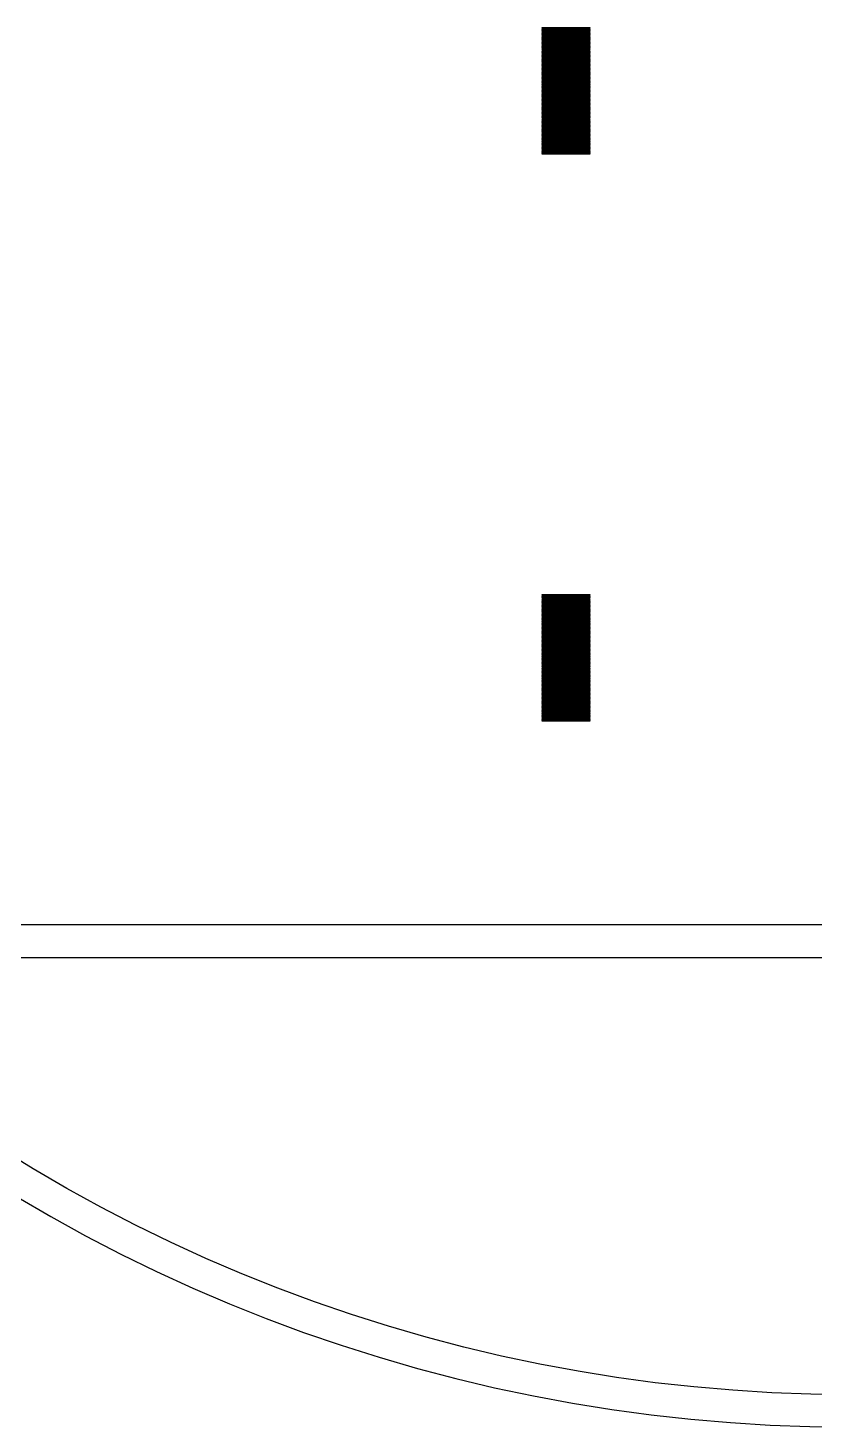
# Model space of a CAD drawing. Extents: x -18 to 82, y -18 to 82.
# Drawn here: x 6.9 to 31.18, y -17.75 to 25.45 of the extents above; entities that cross this region are included whole.
import ezdxf

# ---------------------------------------------------------------- set-up
doc = ezdxf.new("R2010")
doc.units = 0

msp = doc.modelspace()

# ---------------------------------------------------------------- linework, layer by layer
for p, q in [((24.25, 25.445), (22.75, 25.445)), ((22.75, 25.445), (22.75, 25.435)), ((22.75, 25.435), (24.25, 25.435)), ((24.25, 25.405), (22.75, 25.405)), ((22.75, 25.405), (22.75, 25.395)), ((22.75, 25.395), (24.25, 25.395)), ((24.25, 25.365), (22.75, 25.365)), ((22.75, 25.365), (22.75, 25.355)), ((22.75, 25.355), (24.25, 25.355)), ((24.25, 25.325), (22.75, 25.325)), ((22.75, 25.325), (22.75, 25.315)), ((22.75, 25.315), (24.25, 25.315)), ((24.25, 25.285), (22.75, 25.285)), ((22.75, 25.285), (22.75, 25.275)), ((22.75, 25.275), (24.25, 25.275)), ((24.25, 25.245), (22.75, 25.245)), ((22.75, 25.245), (22.75, 25.235)), ((22.75, 25.235), (24.25, 25.235)), ((24.25, 25.205), (22.75, 25.205)), ((22.75, 25.205), (22.75, 25.195)), ((22.75, 25.195), (24.25, 25.195)), ((24.25, 25.165), (22.75, 25.165)), ((22.75, 25.165), (22.75, 25.155)), ((22.75, 25.155), (24.25, 25.155)), ((24.25, 25.125), (22.75, 25.125)), ((22.75, 25.125), (22.75, 25.115)), ((22.75, 25.115), (24.25, 25.115)), ((24.25, 25.085), (22.75, 25.085)), ((22.75, 25.085), (22.75, 25.075)), ((22.75, 25.075), (24.25, 25.075)), ((24.25, 25.435), (24.25, 25.445)), ((24.25, 25.395), (24.25, 25.405)), ((24.25, 25.355), (24.25, 25.365)), ((24.25, 25.315), (24.25, 25.325)), ((24.25, 25.275), (24.25, 25.285)), ((24.25, 25.235), (24.25, 25.245)), ((24.25, 25.195), (24.25, 25.205)), ((24.25, 25.155), (24.25, 25.165)), ((24.25, 25.115), (24.25, 25.125)), ((24.25, 25.075), (24.25, 25.085)), ((24.25, 25.045), (22.75, 25.045)), ((22.75, 25.045), (22.75, 25.035)), ((22.75, 25.035), (24.25, 25.035)), ((24.25, 25.005), (22.75, 25.005)), ((22.75, 25.005), (22.75, 24.995)), ((22.75, 24.995), (24.25, 24.995)), ((24.25, 24.965), (22.75, 24.965)), ((22.75, 24.965), (22.75, 24.955)), ((22.75, 24.955), (24.25, 24.955)), ((24.25, 24.925), (22.75, 24.925)), ((22.75, 24.925), (22.75, 24.915)), ((22.75, 24.915), (24.25, 24.915)), ((24.25, 24.885), (22.75, 24.885)), ((22.75, 24.885), (22.75, 24.875)), ((22.75, 24.875), (24.25, 24.875)), ((24.25, 24.845), (22.75, 24.845)), ((22.75, 24.845), (22.75, 24.835)), ((22.75, 24.835), (24.25, 24.835)), ((24.25, 24.805), (22.75, 24.805)), ((22.75, 24.805), (22.75, 24.795)), ((22.75, 24.795), (24.25, 24.795)), ((24.25, 24.765), (22.75, 24.765)), ((22.75, 24.765), (22.75, 24.755)), ((22.75, 24.755), (24.25, 24.755)), ((24.25, 24.725), (22.75, 24.725)), ((22.75, 24.725), (22.75, 24.715)), ((22.75, 24.715), (24.25, 24.715)), ((24.25, 24.685), (22.75, 24.685)), ((22.75, 24.685), (22.75, 24.675)), ((22.75, 24.675), (24.25, 24.675)), ((24.25, 24.645), (22.75, 24.645)), ((22.75, 24.645), (22.75, 24.635)), ((22.75, 24.635), (24.25, 24.635)), ((24.25, 25.035), (24.25, 25.045)), ((24.25, 24.995), (24.25, 25.005)), ((24.25, 24.955), (24.25, 24.965)), ((24.25, 24.915), (24.25, 24.925)), ((24.25, 24.875), (24.25, 24.885)), ((24.25, 24.835), (24.25, 24.845)), ((24.25, 24.795), (24.25, 24.805)), ((24.25, 24.755), (24.25, 24.765)), ((24.25, 24.715), (24.25, 24.725)), ((24.25, 24.675), (24.25, 24.685)), ((24.25, 24.635), (24.25, 24.645)), ((24.25, 24.605), (22.75, 24.605)), ((22.75, 24.605), (22.75, 24.595)), ((22.75, 24.595), (24.25, 24.595)), ((24.25, 24.565), (22.75, 24.565)), ((22.75, 24.565), (22.75, 24.555)), ((22.75, 24.555), (24.25, 24.555)), ((24.25, 24.525), (22.75, 24.525)), ((22.75, 24.525), (22.75, 24.515)), ((22.75, 24.515), (24.25, 24.515)), ((24.25, 24.485), (22.75, 24.485)), ((22.75, 24.485), (22.75, 24.475)), ((22.75, 24.475), (24.25, 24.475)), ((24.25, 24.445), (22.75, 24.445)), ((22.75, 24.445), (22.75, 24.435)), ((22.75, 24.435), (24.25, 24.435)), ((24.25, 24.405), (22.75, 24.405)), ((22.75, 24.405), (22.75, 24.395)), ((22.75, 24.395), (24.25, 24.395)), ((24.25, 24.365), (22.75, 24.365)), ((22.75, 24.365), (22.75, 24.355)), ((22.75, 24.355), (24.25, 24.355)), ((24.25, 24.325), (22.75, 24.325)), ((22.75, 24.325), (22.75, 24.315)), ((22.75, 24.315), (24.25, 24.315)), ((24.25, 24.285), (22.75, 24.285)), ((22.75, 24.285), (22.75, 24.275)), ((22.75, 24.275), (24.25, 24.275)), ((24.25, 24.245), (22.75, 24.245)), ((22.75, 24.245), (22.75, 24.235)), ((22.75, 24.235), (24.25, 24.235)), ((24.25, 24.205), (22.75, 24.205)), ((22.75, 24.205), (22.75, 24.195)), ((22.75, 24.195), (24.25, 24.195)), ((24.25, 24.595), (24.25, 24.605)), ((24.25, 24.555), (24.25, 24.565)), ((24.25, 24.515), (24.25, 24.525)), ((24.25, 24.475), (24.25, 24.485)), ((24.25, 24.435), (24.25, 24.445)), ((24.25, 24.395), (24.25, 24.405)), ((24.25, 24.355), (24.25, 24.365)), ((24.25, 24.315), (24.25, 24.325)), ((24.25, 24.275), (24.25, 24.285)), ((24.25, 24.235), (24.25, 24.245)), ((24.25, 24.195), (24.25, 24.205)), ((24.25, 24.165), (22.75, 24.165)), ((22.75, 24.165), (22.75, 24.155)), ((22.75, 24.155), (24.25, 24.155)), ((24.25, 24.125), (22.75, 24.125)), ((22.75, 24.125), (22.75, 24.115)), ((22.75, 24.115), (24.25, 24.115)), ((24.25, 24.085), (22.75, 24.085)), ((22.75, 24.085), (22.75, 24.075)), ((22.75, 24.075), (24.25, 24.075)), ((24.25, 24.045), (22.75, 24.045)), ((22.75, 24.045), (22.75, 24.035)), ((22.75, 24.035), (24.25, 24.035)), ((24.25, 24.005), (22.75, 24.005)), ((22.75, 24.005), (22.75, 23.995)), ((22.75, 23.995), (24.25, 23.995)), ((24.25, 23.965), (22.75, 23.965)), ((22.75, 23.965), (22.75, 23.955)), ((22.75, 23.955), (24.25, 23.955)), ((24.25, 23.925), (22.75, 23.925)), ((22.75, 23.925), (22.75, 23.915)), ((22.75, 23.915), (24.25, 23.915)), ((24.25, 23.885), (22.75, 23.885)), ((22.75, 23.885), (22.75, 23.875)), ((22.75, 23.875), (24.25, 23.875)), ((24.25, 23.845), (22.75, 23.845)), ((22.75, 23.845), (22.75, 23.835)), ((22.75, 23.835), (24.25, 23.835)), ((24.25, 23.805), (22.75, 23.805)), ((22.75, 23.805), (22.75, 23.795)), ((22.75, 23.795), (24.25, 23.795)), ((24.25, 23.765), (22.75, 23.765)), ((22.75, 23.765), (22.75, 23.755)), ((24.25, 24.155), (24.25, 24.165)), ((24.25, 24.115), (24.25, 24.125)), ((24.25, 24.075), (24.25, 24.085)), ((24.25, 24.035), (24.25, 24.045)), ((24.25, 23.995), (24.25, 24.005)), ((24.25, 23.955), (24.25, 23.965)), ((24.25, 23.915), (24.25, 23.925)), ((24.25, 23.875), (24.25, 23.885)), ((24.25, 23.835), (24.25, 23.845)), ((24.25, 23.795), (24.25, 23.805)), ((24.25, 23.755), (24.25, 23.765)), ((22.75, 23.755), (24.25, 23.755)), ((24.25, 23.725), (22.75, 23.725)), ((22.75, 23.725), (22.75, 23.715)), ((22.75, 23.715), (24.25, 23.715)), ((24.25, 23.685), (22.75, 23.685)), ((22.75, 23.685), (22.75, 23.675)), ((22.75, 23.675), (24.25, 23.675)), ((24.25, 23.645), (22.75, 23.645)), ((22.75, 23.645), (22.75, 23.635)), ((22.75, 23.635), (24.25, 23.635)), ((24.25, 23.605), (22.75, 23.605)), ((22.75, 23.605), (22.75, 23.595)), ((22.75, 23.595), (24.25, 23.595)), ((24.25, 23.565), (22.75, 23.565)), ((22.75, 23.565), (22.75, 23.555)), ((22.75, 23.555), (24.25, 23.555)), ((24.25, 23.525), (22.75, 23.525)), ((22.75, 23.525), (22.75, 23.515)), ((22.75, 23.515), (24.25, 23.515)), ((24.25, 23.485), (22.75, 23.485)), ((22.75, 23.485), (22.75, 23.475)), ((22.75, 23.475), (24.25, 23.475)), ((24.25, 23.445), (22.75, 23.445)), ((22.75, 23.445), (22.75, 23.435)), ((22.75, 23.435), (24.25, 23.435)), ((24.25, 23.405), (22.75, 23.405)), ((22.75, 23.405), (22.75, 23.395)), ((22.75, 23.395), (24.25, 23.395)), ((24.25, 23.365), (22.75, 23.365)), ((22.75, 23.365), (22.75, 23.355)), ((22.75, 23.355), (24.25, 23.355)), ((24.25, 23.715), (24.25, 23.725)), ((24.25, 23.675), (24.25, 23.685)), ((24.25, 23.635), (24.25, 23.645)), ((24.25, 23.595), (24.25, 23.605)), ((24.25, 23.555), (24.25, 23.565)), ((24.25, 23.515), (24.25, 23.525)), ((24.25, 23.475), (24.25, 23.485)), ((24.25, 23.435), (24.25, 23.445)), ((24.25, 23.395), (24.25, 23.405)), ((24.25, 23.355), (24.25, 23.365)), ((24.25, 23.325), (22.75, 23.325)), ((22.75, 23.325), (22.75, 23.315)), ((22.75, 23.315), (24.25, 23.315)), ((24.25, 23.285), (22.75, 23.285)), ((22.75, 23.285), (22.75, 23.275)), ((22.75, 23.275), (24.25, 23.275)), ((24.25, 23.245), (22.75, 23.245)), ((22.75, 23.245), (22.75, 23.235)), ((22.75, 23.235), (24.25, 23.235)), ((24.25, 23.205), (22.75, 23.205)), ((22.75, 23.205), (22.75, 23.195)), ((22.75, 23.195), (24.25, 23.195)), ((24.25, 23.165), (22.75, 23.165)), ((22.75, 23.165), (22.75, 23.155)), ((22.75, 23.155), (24.25, 23.155)), ((24.25, 23.125), (22.75, 23.125)), ((22.75, 23.125), (22.75, 23.115)), ((22.75, 23.115), (24.25, 23.115)), ((24.25, 23.085), (22.75, 23.085)), ((22.75, 23.085), (22.75, 23.075)), ((22.75, 23.075), (24.25, 23.075)), ((24.25, 23.045), (22.75, 23.045)), ((22.75, 23.045), (22.75, 23.035)), ((22.75, 23.035), (24.25, 23.035)), ((24.25, 23.005), (22.75, 23.005)), ((22.75, 23.005), (22.75, 22.995)), ((22.75, 22.995), (24.25, 22.995)), ((24.25, 22.965), (22.75, 22.965)), ((22.75, 22.965), (22.75, 22.955)), ((22.75, 22.955), (24.25, 22.955)), ((24.25, 22.925), (22.75, 22.925)), ((22.75, 22.925), (22.75, 22.915)), ((22.75, 22.915), (24.25, 22.915)), ((24.25, 23.315), (24.25, 23.325)), ((24.25, 23.275), (24.25, 23.285)), ((24.25, 23.235), (24.25, 23.245)), ((24.25, 23.195), (24.25, 23.205)), ((24.25, 23.155), (24.25, 23.165)), ((24.25, 23.115), (24.25, 23.125)), ((24.25, 23.075), (24.25, 23.085)), ((24.25, 23.035), (24.25, 23.045)), ((24.25, 22.995), (24.25, 23.005)), ((24.25, 22.955), (24.25, 22.965)), ((24.25, 22.915), (24.25, 22.925)), ((24.25, 22.885), (22.75, 22.885)), ((22.75, 22.885), (22.75, 22.875)), ((22.75, 22.875), (24.25, 22.875)), ((24.25, 22.845), (22.75, 22.845)), ((22.75, 22.845), (22.75, 22.835)), ((22.75, 22.835), (24.25, 22.835)), ((24.25, 22.805), (22.75, 22.805)), ((22.75, 22.805), (22.75, 22.795)), ((22.75, 22.795), (24.25, 22.795)), ((24.25, 22.765), (22.75, 22.765)), ((22.75, 22.765), (22.75, 22.755)), ((22.75, 22.755), (24.25, 22.755)), ((24.25, 22.725), (22.75, 22.725)), ((22.75, 22.725), (22.75, 22.715)), ((22.75, 22.715), (24.25, 22.715)), ((24.25, 22.685), (22.75, 22.685)), ((22.75, 22.685), (22.75, 22.675)), ((22.75, 22.675), (24.25, 22.675)), ((24.25, 22.645), (22.75, 22.645)), ((22.75, 22.645), (22.75, 22.635)), ((22.75, 22.635), (24.25, 22.635)), ((24.25, 22.605), (22.75, 22.605)), ((22.75, 22.605), (22.75, 22.595)), ((22.75, 22.595), (24.25, 22.595)), ((24.25, 22.565), (22.75, 22.565)), ((22.75, 22.565), (22.75, 22.555)), ((22.75, 22.555), (24.25, 22.555)), ((24.25, 22.525), (22.75, 22.525)), ((22.75, 22.525), (22.75, 22.515)), ((22.75, 22.515), (24.25, 22.515)), ((24.25, 22.485), (22.75, 22.485)), ((22.75, 22.485), (22.75, 22.475)), ((22.75, 22.475), (24.25, 22.475)), ((24.25, 22.875), (24.25, 22.885)), ((24.25, 22.835), (24.25, 22.845)), ((24.25, 22.795), (24.25, 22.805)), ((24.25, 22.755), (24.25, 22.765)), ((24.25, 22.715), (24.25, 22.725)), ((24.25, 22.675), (24.25, 22.685)), ((24.25, 22.635), (24.25, 22.645)), ((24.25, 22.595), (24.25, 22.605)), ((24.25, 22.555), (24.25, 22.565)), ((24.25, 22.515), (24.25, 22.525)), ((24.25, 22.475), (24.25, 22.485)), ((24.25, 22.445), (22.75, 22.445)), ((22.75, 22.445), (22.75, 22.435)), ((22.75, 22.435), (24.25, 22.435)), ((24.25, 22.405), (22.75, 22.405)), ((22.75, 22.405), (22.75, 22.395)), ((22.75, 22.395), (24.25, 22.395)), ((24.25, 22.365), (22.75, 22.365)), ((22.75, 22.365), (22.75, 22.355)), ((22.75, 22.355), (24.25, 22.355)), ((24.25, 22.325), (22.75, 22.325)), ((22.75, 22.325), (22.75, 22.315)), ((22.75, 22.315), (24.25, 22.315)), ((24.25, 22.285), (22.75, 22.285)), ((22.75, 22.285), (22.75, 22.275)), ((22.75, 22.275), (24.25, 22.275)), ((24.25, 22.245), (22.75, 22.245)), ((22.75, 22.245), (22.75, 22.235)), ((22.75, 22.235), (24.25, 22.235)), ((24.25, 22.205), (22.75, 22.205)), ((22.75, 22.205), (22.75, 22.195)), ((22.75, 22.195), (24.25, 22.195)), ((24.25, 22.165), (22.75, 22.165)), ((22.75, 22.165), (22.75, 22.155)), ((22.75, 22.155), (24.25, 22.155)), ((24.25, 22.125), (22.75, 22.125)), ((22.75, 22.125), (22.75, 22.115)), ((22.75, 22.115), (24.25, 22.115)), ((24.25, 22.085), (22.75, 22.085)), ((22.75, 22.085), (22.75, 22.075)), ((22.75, 22.075), (24.25, 22.075)), ((24.25, 22.045), (22.75, 22.045)), ((22.75, 22.045), (22.75, 22.035)), ((22.75, 22.035), (24.25, 22.035)), ((24.25, 22.435), (24.25, 22.445)), ((24.25, 22.395), (24.25, 22.405)), ((24.25, 22.355), (24.25, 22.365)), ((24.25, 22.315), (24.25, 22.325)), ((24.25, 22.275), (24.25, 22.285)), ((24.25, 22.235), (24.25, 22.245)), ((24.25, 22.195), (24.25, 22.205)), ((24.25, 22.155), (24.25, 22.165)), ((24.25, 22.115), (24.25, 22.125)), ((24.25, 22.075), (24.25, 22.085)), ((24.25, 22.035), (24.25, 22.045)), ((24.25, 22.005), (22.75, 22.005)), ((22.75, 22.005), (22.75, 21.995)), ((22.75, 21.995), (24.25, 21.995)), ((24.25, 21.965), (22.75, 21.965)), ((22.75, 21.965), (22.75, 21.955)), ((22.75, 21.955), (24.25, 21.955)), ((24.25, 21.925), (22.75, 21.925)), ((22.75, 21.925), (22.75, 21.915)), ((22.75, 21.915), (24.25, 21.915)), ((24.25, 21.885), (22.75, 21.885)), ((22.75, 21.885), (22.75, 21.875)), ((22.75, 21.875), (24.25, 21.875)), ((24.25, 21.845), (22.75, 21.845)), ((22.75, 21.845), (22.75, 21.835)), ((22.75, 21.835), (24.25, 21.835)), ((24.25, 21.805), (22.75, 21.805)), ((22.75, 21.805), (22.75, 21.795)), ((22.75, 21.795), (24.25, 21.795)), ((24.25, 21.765), (22.75, 21.765)), ((22.75, 21.765), (22.75, 21.755)), ((22.75, 21.755), (24.25, 21.755)), ((24.25, 21.725), (22.75, 21.725)), ((22.75, 21.725), (22.75, 21.715)), ((22.75, 21.715), (24.25, 21.715)), ((24.25, 21.685), (22.75, 21.685)), ((22.75, 21.685), (22.75, 21.675)), ((22.75, 21.675), (24.25, 21.675)), ((24.25, 21.645), (22.75, 21.645)), ((22.75, 21.645), (22.75, 21.635)), ((22.75, 21.635), (24.25, 21.635)), ((24.25, 21.605), (22.75, 21.605)), ((22.75, 21.605), (22.75, 21.595)), ((24.25, 21.995), (24.25, 22.005)), ((24.25, 21.955), (24.25, 21.965)), ((24.25, 21.915), (24.25, 21.925)), ((24.25, 21.875), (24.25, 21.885)), ((24.25, 21.835), (24.25, 21.845)), ((24.25, 21.795), (24.25, 21.805)), ((24.25, 21.755), (24.25, 21.765)), ((24.25, 21.715), (24.25, 21.725)), ((24.25, 21.675), (24.25, 21.685)), ((24.25, 21.635), (24.25, 21.645)), ((24.25, 21.595), (24.25, 21.605)), ((22.75, 21.595), (24.25, 21.595)), ((24.25, 21.565), (22.75, 21.565)), ((22.75, 21.565), (22.75, 21.555)), ((22.75, 21.555), (24.25, 21.555)), ((24.25, 21.555), (24.25, 21.565)), ((24.25, 7.94499), (22.75, 7.94499)), ((22.75, 7.94499), (22.75, 7.935)), ((22.75, 7.935), (24.25, 7.935)), ((24.25, 7.905), (22.75, 7.905)), ((22.75, 7.905), (22.75, 7.89499)), ((22.75, 7.89499), (24.25, 7.89499)), ((24.25, 7.86499), (22.75, 7.86499)), ((22.75, 7.86499), (22.75, 7.855)), ((22.75, 7.855), (24.25, 7.855)), ((24.25, 7.825), (22.75, 7.825)), ((22.75, 7.825), (22.75, 7.81499)), ((22.75, 7.81499), (24.25, 7.81499)), ((24.25, 7.78499), (22.75, 7.78499)), ((22.75, 7.78499), (22.75, 7.77499)), ((24.25, 7.935), (24.25, 7.94499)), ((24.25, 7.89499), (24.25, 7.905)), ((24.25, 7.855), (24.25, 7.86499)), ((24.25, 7.81499), (24.25, 7.825)), ((24.25, 7.77499), (24.25, 7.78499)), ((22.75, 7.77499), (24.25, 7.77499)), ((24.25, 7.745), (22.75, 7.745)), ((22.75, 7.745), (22.75, 7.73499)), ((22.75, 7.73499), (24.25, 7.73499)), ((24.25, 7.70499), (22.75, 7.70499)), ((22.75, 7.70499), (22.75, 7.69499)), ((22.75, 7.69499), (24.25, 7.69499)), ((24.25, 7.66499), (22.75, 7.66499)), ((22.75, 7.66499), (22.75, 7.655)), ((22.75, 7.655), (24.25, 7.655)), ((24.25, 7.625), (22.75, 7.625)), ((22.75, 7.625), (22.75, 7.61499)), ((22.75, 7.61499), (24.25, 7.61499)), ((24.25, 7.58499), (22.75, 7.58499)), ((22.75, 7.58499), (22.75, 7.575)), ((22.75, 7.575), (24.25, 7.575)), ((24.25, 7.545), (22.75, 7.545)), ((22.75, 7.545), (22.75, 7.53499)), ((22.75, 7.53499), (24.25, 7.53499)), ((24.25, 7.50499), (22.75, 7.50499)), ((22.75, 7.50499), (22.75, 7.495)), ((22.75, 7.495), (24.25, 7.495)), ((24.25, 7.465), (22.75, 7.465)), ((22.75, 7.465), (22.75, 7.45499)), ((22.75, 7.45499), (24.25, 7.45499)), ((24.25, 7.42499), (22.75, 7.42499)), ((22.75, 7.42499), (22.75, 7.41499)), ((22.75, 7.41499), (24.25, 7.41499)), ((24.25, 7.38499), (22.75, 7.38499)), ((22.75, 7.38499), (22.75, 7.375)), ((22.75, 7.375), (24.25, 7.375)), ((24.25, 7.34499), (22.75, 7.34499)), ((22.75, 7.34499), (22.75, 7.33499)), ((24.25, 7.73499), (24.25, 7.745)), ((24.25, 7.69499), (24.25, 7.70499)), ((24.25, 7.655), (24.25, 7.66499)), ((24.25, 7.61499), (24.25, 7.625)), ((24.25, 7.575), (24.25, 7.58499)), ((24.25, 7.53499), (24.25, 7.545)), ((24.25, 7.495), (24.25, 7.50499)), ((24.25, 7.45499), (24.25, 7.465)), ((24.25, 7.41499), (24.25, 7.42499)), ((24.25, 7.375), (24.25, 7.38499)), ((24.25, 7.33499), (24.25, 7.34499)), ((22.75, 7.33499), (24.25, 7.33499)), ((24.25, 7.30499), (22.75, 7.30499)), ((22.75, 7.30499), (22.75, 7.295)), ((22.75, 7.295), (24.25, 7.295)), ((24.25, 7.265), (22.75, 7.265)), ((22.75, 7.265), (22.75, 7.25499)), ((22.75, 7.25499), (24.25, 7.25499)), ((24.25, 7.22499), (22.75, 7.22499)), ((22.75, 7.22499), (22.75, 7.215)), ((22.75, 7.215), (24.25, 7.215)), ((24.25, 7.185), (22.75, 7.185)), ((22.75, 7.185), (22.75, 7.17499)), ((22.75, 7.17499), (24.25, 7.17499)), ((24.25, 7.14499), (22.75, 7.14499)), ((22.75, 7.14499), (22.75, 7.13499)), ((22.75, 7.13499), (24.25, 7.13499)), ((24.25, 7.105), (22.75, 7.105)), ((22.75, 7.105), (22.75, 7.09499)), ((22.75, 7.09499), (24.25, 7.09499)), ((24.25, 7.06499), (22.75, 7.06499)), ((22.75, 7.06499), (22.75, 7.05499)), ((22.75, 7.05499), (24.25, 7.05499)), ((24.25, 7.02499), (22.75, 7.02499)), ((22.75, 7.02499), (22.75, 7.015)), ((22.75, 7.015), (24.25, 7.015)), ((24.25, 6.98499), (22.75, 6.98499)), ((22.75, 6.98499), (22.75, 6.97499)), ((22.75, 6.97499), (24.25, 6.97499)), ((24.25, 6.94499), (22.75, 6.94499)), ((22.75, 6.94499), (22.75, 6.935)), ((22.75, 6.935), (24.25, 6.935)), ((24.25, 7.295), (24.25, 7.30499)), ((24.25, 7.25499), (24.25, 7.265)), ((24.25, 7.215), (24.25, 7.22499)), ((24.25, 7.17499), (24.25, 7.185)), ((24.25, 7.13499), (24.25, 7.14499)), ((24.25, 7.09499), (24.25, 7.105)), ((24.25, 7.05499), (24.25, 7.06499)), ((24.25, 7.015), (24.25, 7.02499)), ((24.25, 6.97499), (24.25, 6.98499)), ((24.25, 6.935), (24.25, 6.94499)), ((24.25, 6.905), (22.75, 6.905)), ((22.75, 6.905), (22.75, 6.89499)), ((22.75, 6.89499), (24.25, 6.89499)), ((24.25, 6.86499), (22.75, 6.86499)), ((22.75, 6.86499), (22.75, 6.855)), ((22.75, 6.855), (24.25, 6.855)), ((24.25, 6.825), (22.75, 6.825)), ((22.75, 6.825), (22.75, 6.81499)), ((22.75, 6.81499), (24.25, 6.81499)), ((24.25, 6.78499), (22.75, 6.78499)), ((22.75, 6.78499), (22.75, 6.77499)), ((22.75, 6.77499), (24.25, 6.77499)), ((24.25, 6.745), (22.75, 6.745)), ((22.75, 6.745), (22.75, 6.73499)), ((22.75, 6.73499), (24.25, 6.73499)), ((24.25, 6.70499), (22.75, 6.70499)), ((22.75, 6.70499), (22.75, 6.69499)), ((22.75, 6.69499), (24.25, 6.69499)), ((24.25, 6.66499), (22.75, 6.66499)), ((22.75, 6.66499), (22.75, 6.655)), ((22.75, 6.655), (24.25, 6.655)), ((24.25, 6.625), (22.75, 6.625)), ((22.75, 6.625), (22.75, 6.61499)), ((22.75, 6.61499), (24.25, 6.61499)), ((24.25, 6.58499), (22.75, 6.58499)), ((22.75, 6.58499), (22.75, 6.575)), ((22.75, 6.575), (24.25, 6.575)), ((24.25, 6.545), (22.75, 6.545)), ((22.75, 6.545), (22.75, 6.53499)), ((22.75, 6.53499), (24.25, 6.53499)), ((24.25, 6.50499), (22.75, 6.50499)), ((22.75, 6.50499), (22.75, 6.495)), ((22.75, 6.495), (24.25, 6.495)), ((24.25, 6.89499), (24.25, 6.905)), ((24.25, 6.855), (24.25, 6.86499)), ((24.25, 6.81499), (24.25, 6.825)), ((24.25, 6.77499), (24.25, 6.78499)), ((24.25, 6.73499), (24.25, 6.745)), ((24.25, 6.69499), (24.25, 6.70499)), ((24.25, 6.655), (24.25, 6.66499)), ((24.25, 6.61499), (24.25, 6.625)), ((24.25, 6.575), (24.25, 6.58499)), ((24.25, 6.53499), (24.25, 6.545)), ((24.25, 6.495), (24.25, 6.50499)), ((24.25, 6.465), (22.75, 6.465)), ((22.75, 6.465), (22.75, 6.45499)), ((22.75, 6.45499), (24.25, 6.45499)), ((24.25, 6.42499), (22.75, 6.42499)), ((22.75, 6.42499), (22.75, 6.41499)), ((22.75, 6.41499), (24.25, 6.41499)), ((24.25, 6.38499), (22.75, 6.38499)), ((22.75, 6.38499), (22.75, 6.375)), ((22.75, 6.375), (24.25, 6.375)), ((24.25, 6.34499), (22.75, 6.34499)), ((22.75, 6.34499), (22.75, 6.33499)), ((22.75, 6.33499), (24.25, 6.33499)), ((24.25, 6.30499), (22.75, 6.30499)), ((22.75, 6.30499), (22.75, 6.295)), ((22.75, 6.295), (24.25, 6.295)), ((24.25, 6.265), (22.75, 6.265)), ((22.75, 6.265), (22.75, 6.25499)), ((22.75, 6.25499), (24.25, 6.25499)), ((24.25, 6.22499), (22.75, 6.22499)), ((22.75, 6.22499), (22.75, 6.215)), ((22.75, 6.215), (24.25, 6.215)), ((24.25, 6.185), (22.75, 6.185)), ((22.75, 6.185), (22.75, 6.17499)), ((22.75, 6.17499), (24.25, 6.17499)), ((24.25, 6.14499), (22.75, 6.14499)), ((22.75, 6.14499), (22.75, 6.13499)), ((22.75, 6.13499), (24.25, 6.13499)), ((24.25, 6.105), (22.75, 6.105)), ((22.75, 6.105), (22.75, 6.09499)), ((22.75, 6.09499), (24.25, 6.09499)), ((24.25, 6.06499), (22.75, 6.06499)), ((22.75, 6.06499), (22.75, 6.05499)), ((22.75, 6.05499), (24.25, 6.05499)), ((24.25, 6.45499), (24.25, 6.465)), ((24.25, 6.41499), (24.25, 6.42499)), ((24.25, 6.375), (24.25, 6.38499)), ((24.25, 6.33499), (24.25, 6.34499)), ((24.25, 6.295), (24.25, 6.30499)), ((24.25, 6.25499), (24.25, 6.265)), ((24.25, 6.215), (24.25, 6.22499)), ((24.25, 6.17499), (24.25, 6.185)), ((24.25, 6.13499), (24.25, 6.14499)), ((24.25, 6.09499), (24.25, 6.105)), ((24.25, 6.05499), (24.25, 6.06499)), ((24.25, 6.02499), (22.75, 6.02499)), ((22.75, 6.02499), (22.75, 6.015)), ((22.75, 6.015), (24.25, 6.015)), ((24.25, 5.985), (22.75, 5.985)), ((22.75, 5.985), (22.75, 5.97501)), ((22.75, 5.97501), (24.25, 5.97501)), ((24.25, 5.94501), (22.75, 5.94501)), ((22.75, 5.94501), (22.75, 5.93501)), ((22.75, 5.93501), (24.25, 5.93501)), ((24.25, 5.90501), (22.75, 5.90501)), ((22.75, 5.90501), (22.75, 5.895)), ((22.75, 5.895), (24.25, 5.895)), ((24.25, 5.86501), (22.75, 5.86501)), ((22.75, 5.86501), (22.75, 5.85501)), ((22.75, 5.85501), (24.25, 5.85501)), ((24.25, 5.82501), (22.75, 5.82501)), ((22.75, 5.82501), (22.75, 5.815)), ((22.75, 5.815), (24.25, 5.815)), ((24.25, 5.785), (22.75, 5.785)), ((22.75, 5.785), (22.75, 5.77501)), ((22.75, 5.77501), (24.25, 5.77501)), ((24.25, 5.74501), (22.75, 5.74501)), ((22.75, 5.74501), (22.75, 5.735)), ((22.75, 5.735), (24.25, 5.735)), ((24.25, 5.705), (22.75, 5.705)), ((22.75, 5.705), (22.75, 5.69501)), ((22.75, 5.69501), (24.25, 5.69501)), ((24.25, 5.66501), (22.75, 5.66501)), ((22.75, 5.66501), (22.75, 5.65501)), ((22.75, 5.65501), (24.25, 5.65501)), ((24.25, 5.625), (22.75, 5.625)), ((22.75, 5.625), (22.75, 5.61501)), ((24.25, 6.015), (24.25, 6.02499)), ((24.25, 5.97501), (24.25, 5.985)), ((24.25, 5.93501), (24.25, 5.94501)), ((24.25, 5.895), (24.25, 5.90501)), ((24.25, 5.85501), (24.25, 5.86501)), ((24.25, 5.815), (24.25, 5.82501)), ((24.25, 5.77501), (24.25, 5.785)), ((24.25, 5.735), (24.25, 5.74501)), ((24.25, 5.69501), (24.25, 5.705)), ((24.25, 5.65501), (24.25, 5.66501)), ((24.25, 5.61501), (24.25, 5.625)), ((22.75, 5.61501), (24.25, 5.61501)), ((24.25, 5.58501), (22.75, 5.58501)), ((22.75, 5.58501), (22.75, 5.57501)), ((22.75, 5.57501), (24.25, 5.57501)), ((24.25, 5.54501), (22.75, 5.54501)), ((22.75, 5.54501), (22.75, 5.535)), ((22.75, 5.535), (24.25, 5.535)), ((24.25, 5.505), (22.75, 5.505)), ((22.75, 5.505), (22.75, 5.49501)), ((22.75, 5.49501), (24.25, 5.49501)), ((24.25, 5.46501), (22.75, 5.46501)), ((22.75, 5.46501), (22.75, 5.455)), ((22.75, 5.455), (24.25, 5.455)), ((24.25, 5.425), (22.75, 5.425)), ((22.75, 5.425), (22.75, 5.41501)), ((22.75, 5.41501), (24.25, 5.41501)), ((24.25, 5.38501), (22.75, 5.38501)), ((22.75, 5.38501), (22.75, 5.375)), ((22.75, 5.375), (24.25, 5.375)), ((24.25, 5.345), (22.75, 5.345)), ((22.75, 5.345), (22.75, 5.33501)), ((22.75, 5.33501), (24.25, 5.33501)), ((24.25, 5.30501), (22.75, 5.30501)), ((22.75, 5.30501), (22.75, 5.29501)), ((22.75, 5.29501), (24.25, 5.29501)), ((24.25, 5.26501), (22.75, 5.26501)), ((22.75, 5.26501), (22.75, 5.255)), ((22.75, 5.255), (24.25, 5.255)), ((24.25, 5.22501), (22.75, 5.22501)), ((22.75, 5.22501), (22.75, 5.21501)), ((22.75, 5.21501), (24.25, 5.21501)), ((24.25, 5.18501), (22.75, 5.18501)), ((22.75, 5.18501), (22.75, 5.175)), ((24.25, 5.57501), (24.25, 5.58501)), ((24.25, 5.535), (24.25, 5.54501)), ((24.25, 5.49501), (24.25, 5.505)), ((24.25, 5.455), (24.25, 5.46501)), ((24.25, 5.41501), (24.25, 5.425)), ((24.25, 5.375), (24.25, 5.38501)), ((24.25, 5.33501), (24.25, 5.345)), ((24.25, 5.29501), (24.25, 5.30501)), ((24.25, 5.255), (24.25, 5.26501)), ((24.25, 5.21501), (24.25, 5.22501)), ((24.25, 5.175), (24.25, 5.18501)), ((22.75, 5.175), (24.25, 5.175)), ((24.25, 5.145), (22.75, 5.145)), ((22.75, 5.145), (22.75, 5.13501)), ((22.75, 5.13501), (24.25, 5.13501)), ((24.25, 5.10501), (22.75, 5.10501)), ((22.75, 5.10501), (22.75, 5.095)), ((22.75, 5.095), (24.25, 5.095)), ((24.25, 5.065), (22.75, 5.065)), ((22.75, 5.065), (22.75, 5.05501)), ((22.75, 5.05501), (24.25, 5.05501)), ((24.25, 5.02501), (22.75, 5.02501)), ((22.75, 5.02501), (22.75, 5.01501)), ((22.75, 5.01501), (24.25, 5.01501)), ((24.25, 4.985), (22.75, 4.985)), ((22.75, 4.985), (22.75, 4.97501)), ((22.75, 4.97501), (24.25, 4.97501)), ((24.25, 4.94501), (22.75, 4.94501)), ((22.75, 4.94501), (22.75, 4.93501)), ((22.75, 4.93501), (24.25, 4.93501)), ((24.25, 4.90501), (22.75, 4.90501)), ((22.75, 4.90501), (22.75, 4.895)), ((22.75, 4.895), (24.25, 4.895)), ((24.25, 4.86501), (22.75, 4.86501)), ((22.75, 4.86501), (22.75, 4.85501)), ((22.75, 4.85501), (24.25, 4.85501)), ((24.25, 4.82501), (22.75, 4.82501)), ((22.75, 4.82501), (22.75, 4.815)), ((22.75, 4.815), (24.25, 4.815)), ((24.25, 4.785), (22.75, 4.785)), ((22.75, 4.785), (22.75, 4.77501)), ((22.75, 4.77501), (24.25, 4.77501)), ((24.25, 5.13501), (24.25, 5.145)), ((24.25, 5.095), (24.25, 5.10501)), ((24.25, 5.05501), (24.25, 5.065)), ((24.25, 5.01501), (24.25, 5.02501)), ((24.25, 4.97501), (24.25, 4.985)), ((24.25, 4.93501), (24.25, 4.94501)), ((24.25, 4.895), (24.25, 4.90501)), ((24.25, 4.85501), (24.25, 4.86501)), ((24.25, 4.815), (24.25, 4.82501)), ((24.25, 4.77501), (24.25, 4.785)), ((24.25, 4.74501), (22.75, 4.74501)), ((22.75, 4.74501), (22.75, 4.735)), ((22.75, 4.735), (24.25, 4.735)), ((24.25, 4.705), (22.75, 4.705)), ((22.75, 4.705), (22.75, 4.69501)), ((22.75, 4.69501), (24.25, 4.69501)), ((24.25, 4.66501), (22.75, 4.66501)), ((22.75, 4.66501), (22.75, 4.65501)), ((22.75, 4.65501), (24.25, 4.65501)), ((24.25, 4.625), (22.75, 4.625)), ((22.75, 4.625), (22.75, 4.61501)), ((22.75, 4.61501), (24.25, 4.61501)), ((24.25, 4.58501), (22.75, 4.58501)), ((22.75, 4.58501), (22.75, 4.57501)), ((22.75, 4.57501), (24.25, 4.57501)), ((24.25, 4.54501), (22.75, 4.54501)), ((22.75, 4.54501), (22.75, 4.535)), ((22.75, 4.535), (24.25, 4.535)), ((24.25, 4.505), (22.75, 4.505)), ((22.75, 4.505), (22.75, 4.49501)), ((22.75, 4.49501), (24.25, 4.49501)), ((24.25, 4.46501), (22.75, 4.46501)), ((22.75, 4.46501), (22.75, 4.455)), ((22.75, 4.455), (24.25, 4.455)), ((24.25, 4.425), (22.75, 4.425)), ((22.75, 4.425), (22.75, 4.41501)), ((22.75, 4.41501), (24.25, 4.41501)), ((24.25, 4.38501), (22.75, 4.38501)), ((22.75, 4.38501), (22.75, 4.375)), ((22.75, 4.375), (24.25, 4.375)), ((24.25, 4.345), (22.75, 4.345)), ((22.75, 4.345), (22.75, 4.33501)), ((22.75, 4.33501), (24.25, 4.33501)), ((24.25, 4.735), (24.25, 4.74501)), ((24.25, 4.69501), (24.25, 4.705)), ((24.25, 4.65501), (24.25, 4.66501)), ((24.25, 4.61501), (24.25, 4.625)), ((24.25, 4.57501), (24.25, 4.58501)), ((24.25, 4.535), (24.25, 4.54501)), ((24.25, 4.49501), (24.25, 4.505)), ((24.25, 4.455), (24.25, 4.46501)), ((24.25, 4.41501), (24.25, 4.425)), ((24.25, 4.375), (24.25, 4.38501)), ((24.25, 4.33501), (24.25, 4.345)), ((24.25, 4.30501), (22.75, 4.30501)), ((22.75, 4.30501), (22.75, 4.29501)), ((22.75, 4.29501), (24.25, 4.29501)), ((24.25, 4.26501), (22.75, 4.26501)), ((22.75, 4.26501), (22.75, 4.255)), ((22.75, 4.255), (24.25, 4.255)), ((24.25, 4.22501), (22.75, 4.22501)), ((22.75, 4.22501), (22.75, 4.21501)), ((22.75, 4.21501), (24.25, 4.21501)), ((24.25, 4.18501), (22.75, 4.18501)), ((22.75, 4.18501), (22.75, 4.175)), ((22.75, 4.175), (24.25, 4.175)), ((24.25, 4.145), (22.75, 4.145)), ((22.75, 4.145), (22.75, 4.13501)), ((22.75, 4.13501), (24.25, 4.13501)), ((24.25, 4.10501), (22.75, 4.10501)), ((22.75, 4.10501), (22.75, 4.095)), ((22.75, 4.095), (24.25, 4.095)), ((24.25, 4.065), (22.75, 4.065)), ((22.75, 4.065), (22.75, 4.05501)), ((22.75, 4.05501), (24.25, 4.05501)), ((24.25, 4.29501), (24.25, 4.30501)), ((24.25, 4.255), (24.25, 4.26501)), ((24.25, 4.21501), (24.25, 4.22501)), ((24.25, 4.175), (24.25, 4.18501)), ((24.25, 4.13501), (24.25, 4.145)), ((24.25, 4.095), (24.25, 4.10501)), ((24.25, 4.05501), (24.25, 4.065)), ((66.75, -2.25), (-2.25, -2.25)), ((-1.52467, -3.25), (66.0247, -3.25)), ((7.05896, -9.7787), (6.03511, -9.14781)), ((8.09798, -10.3843), (7.05896, -9.7787)), ((6.54486, -10.6364), (7.60509, -11.2543)), ((9.15155, -10.9641), (8.09798, -10.3843)), ((10.219, -11.518), (9.15155, -10.9641)), ((7.60509, -11.2543), (8.68016, -11.8461)), ((11.2998, -12.0455), (10.219, -11.518)), ((8.68016, -11.8461), (9.76942, -12.4112)), ((12.3932, -12.5463), (11.2998, -12.0455)), ((9.76942, -12.4112), (10.8722, -12.9495)), ((10.8722, -12.9495), (11.9879, -13.4605)), ((13.4985, -13.0201), (12.3932, -12.5463)), ((14.6151, -13.4666), (13.4985, -13.0201)), ((11.9879, -13.4605), (13.1158, -13.944)), ((15.7424, -13.8857), (14.6151, -13.4666)), ((13.1158, -13.944), (14.2552, -14.3996)), ((16.8796, -14.2769), (15.7424, -13.8857)), ((14.2552, -14.3996), (15.4055, -14.8272)), ((18.026, -14.6401), (16.8796, -14.2769)), ((19.1811, -14.975), (18.026, -14.6401)), ((15.4055, -14.8272), (16.5659, -15.2264)), ((20.344, -15.2815), (19.1811, -14.975)), ((16.5659, -15.2264), (17.7358, -15.597)), ((21.514, -15.5594), (20.344, -15.2815)), ((17.7358, -15.597), (18.9144, -15.9388)), ((18.9144, -15.9388), (20.101, -16.2516)), ((22.6906, -15.8085), (21.514, -15.5594)), ((23.8729, -16.0286), (22.6906, -15.8085)), ((20.101, -16.2516), (21.2949, -16.5351)), ((25.0602, -16.2196), (23.8729, -16.0286)), ((26.2519, -16.3815), (25.0602, -16.2196)), ((27.4472, -16.514), (26.2519, -16.3815)), ((21.2949, -16.5351), (22.4955, -16.7893)), ((22.4955, -16.7893), (23.7019, -17.0139)), ((28.6453, -16.6172), (27.4472, -16.514)), ((29.8457, -16.691), (28.6453, -16.6172)), ((31.0475, -16.7352), (29.8457, -16.691)), ((32.25, -16.75), (31.0475, -16.7352)), ((23.7019, -17.0139), (24.9135, -17.2088)), ((24.9135, -17.2088), (26.1295, -17.374)), ((26.1295, -17.374), (27.3491, -17.5092)), ((27.3491, -17.5092), (28.5718, -17.6145)), ((28.5718, -17.6145), (29.7966, -17.6898)), ((29.7966, -17.6898), (31.0229, -17.7349)), ((31.0229, -17.7349), (32.25, -17.75))]:
    msp.add_line(p, q)

doc.saveas('drawing.dxf')
